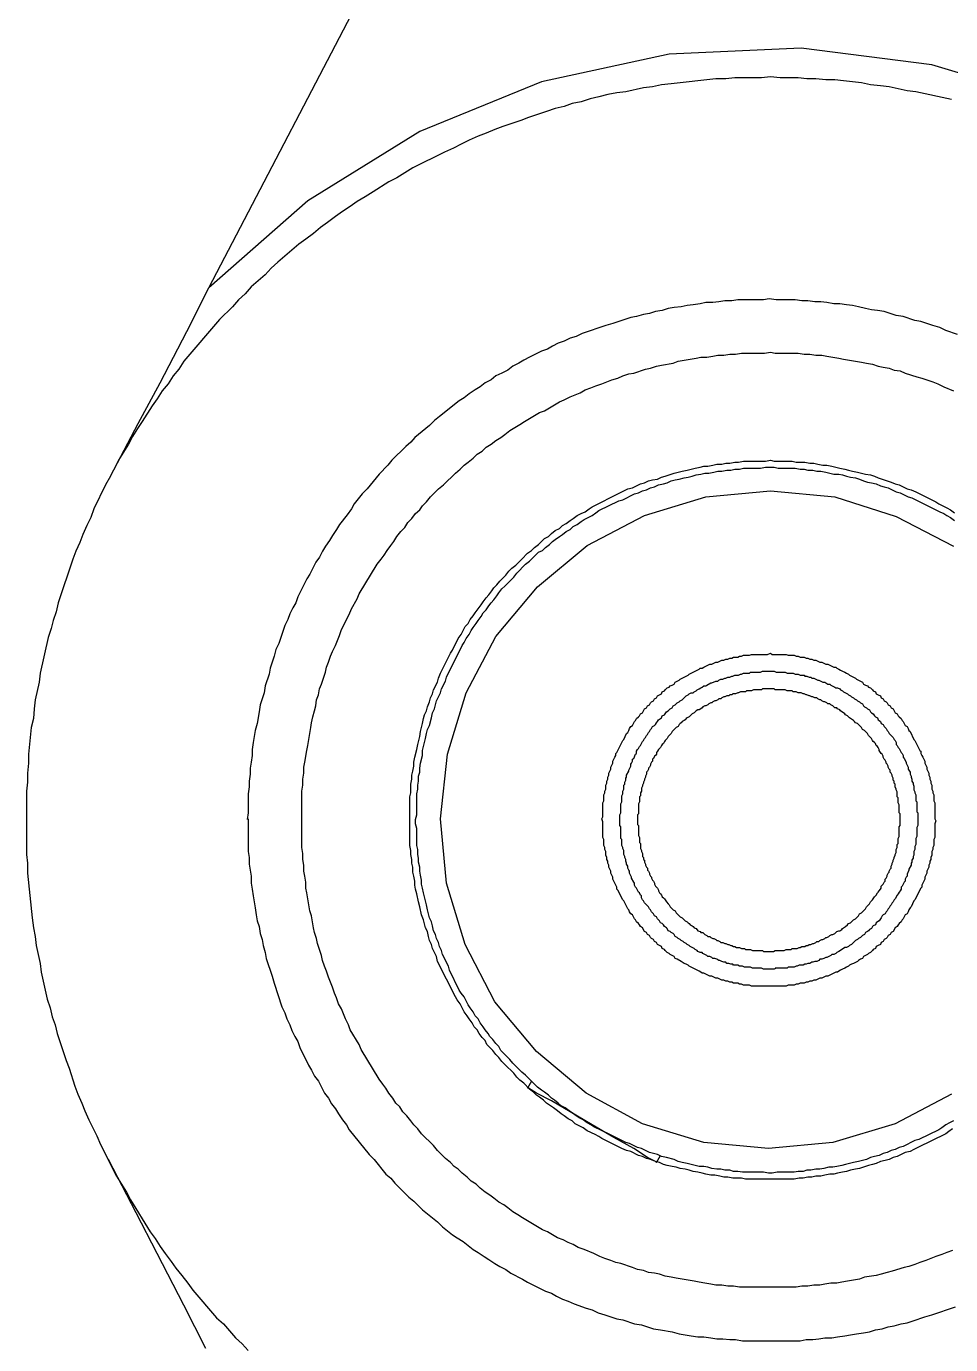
# Model space of a CAD drawing. Header units: inches. Extents: x 0 to 11, y 0.3 to 17.
# Drawn here: x 3.011 to 3.788, y 13.99 to 15.099 of the extents above; entities that cross this region are included whole.
import ezdxf

# ---------------------------------------------------------------- set-up
doc = ezdxf.new("R2010")
doc.units = ezdxf.units.IN
doc.header["$MEASUREMENT"] = 0
doc.layers.add('Layer 1', color=7, linetype='Continuous')

msp = doc.modelspace()

# ---------------------------------------------------------------- linework, layer by layer
at = {"layer": 'Layer 1', "color": 7, "lineweight": 25, "true_color": 0xffffff}
for points in [[(3.1642, 14.8792), (3.4442, 15.4158)], [(3.9775, 14.985), (3.8783, 15.035), (3.7725, 15.0667), (3.6625, 15.0808), (3.5517, 15.0758), (3.4442, 15.0525), (3.3417, 15.0108), (3.2475, 14.9525), (3.1642, 14.8792)], [(3.7892, 15.0375), (3.7592, 15.0442), (3.7517, 15.045), (3.7442, 15.0467), (3.7367, 15.0483), (3.7292, 15.0492), (3.7208, 15.05), (3.7133, 15.0517), (3.7058, 15.0525), (3.6983, 15.0533), (3.6908, 15.0542), (3.6833, 15.0542), (3.675, 15.055), (3.6675, 15.055), (3.66, 15.0558), (3.645, 15.0558), (3.6367, 15.0567), (3.6292, 15.0558), (3.6067, 15.0558), (3.5992, 15.055), (3.5908, 15.055), (3.5833, 15.0542), (3.5758, 15.0533), (3.5683, 15.0525), (3.5608, 15.0517), (3.5533, 15.0508), (3.545, 15.05), (3.5375, 15.0483), (3.53, 15.0475), (3.515, 15.0442), (3.5075, 15.0433), (3.5, 15.0417), (3.4925, 15.04), (3.485, 15.0383), (3.4775, 15.0358), (3.47, 15.0342), (3.4633, 15.0317), (3.4558, 15.03), (3.4483, 15.0275), (3.4333, 15.0225), (3.4267, 15.02), (3.4192, 15.0175), (3.4117, 15.015), (3.405, 15.0125), (3.3975, 15.0092), (3.3908, 15.0067), (3.3833, 15.0033), (3.3767, 15), (3.37, 14.9967), (3.3625, 14.9933), (3.3358, 14.98), (3.3292, 14.9758), (3.3225, 14.9717), (3.3158, 14.9683), (3.3025, 14.96), (3.2958, 14.9558), (3.2892, 14.9517), (3.2833, 14.9475), (3.2767, 14.9433), (3.2708, 14.9392), (3.2642, 14.9342), (3.2583, 14.93), (3.2525, 14.925), (3.2458, 14.92), (3.24, 14.9158), (3.2225, 14.9008), (3.2167, 14.8958), (3.2117, 14.89), (3.2, 14.88), (3.195, 14.8742), (3.1892, 14.8692), (3.1842, 14.8633), (3.1733, 14.8525), (3.1433, 14.8175), (3.1392, 14.8108), (3.1342, 14.805), (3.13, 14.7983), (3.125, 14.7925), (3.1208, 14.7858), (3.1167, 14.78), (3.1083, 14.7667), (3.1042, 14.7608), (3.1, 14.7542), (3.0967, 14.7475), (3.0883, 14.7342), (3.0817, 14.7208), (3.0775, 14.7133), (3.0675, 14.6933), (3.065, 14.6858), (3.0617, 14.6792), (3.0583, 14.6717), (3.0558, 14.665), (3.0525, 14.6575), (3.05, 14.6508), (3.045, 14.6358), (3.0425, 14.6292), (3.0375, 14.6142), (3.0358, 14.6067), (3.0333, 14.5992), (3.0317, 14.5925), (3.0292, 14.585), (3.0225, 14.555), (3.0217, 14.5475), (3.0183, 14.5325), (3.0175, 14.525), (3.0167, 14.5167), (3.015, 14.5092), (3.0125, 14.4867), (3.0125, 14.4792), (3.0117, 14.4708), (3.0117, 14.4633), (3.0108, 14.4558), (3.0108, 14.4325)], [(3.0817, 14.7208), (3.105, 14.765), (3.1233, 14.7992), (3.1458, 14.8425), (3.1642, 14.8792)], [(3.7942, 14.84), (3.7842, 14.8433), (3.7792, 14.8458), (3.7733, 14.8475), (3.7633, 14.8508), (3.7583, 14.8517), (3.7483, 14.855), (3.7425, 14.8558), (3.7375, 14.8575), (3.7325, 14.8592), (3.7267, 14.86), (3.7217, 14.8608), (3.7167, 14.8617), (3.7108, 14.8633), (3.7058, 14.8642), (3.7008, 14.865), (3.695, 14.8658), (3.69, 14.8658), (3.6842, 14.8667), (3.6792, 14.8675), (3.6742, 14.8675), (3.6683, 14.8683), (3.6633, 14.8683), (3.6575, 14.8692), (3.6417, 14.8692), (3.6358, 14.87), (3.6308, 14.8692), (3.6092, 14.8692), (3.6042, 14.8683), (3.5983, 14.8683), (3.5933, 14.8675), (3.5883, 14.8667), (3.5825, 14.8667), (3.5775, 14.8658), (3.5717, 14.865), (3.5667, 14.8642), (3.5617, 14.8633), (3.5558, 14.8625), (3.5508, 14.8617), (3.5458, 14.86), (3.54, 14.8592), (3.535, 14.8575), (3.53, 14.8567), (3.5242, 14.855), (3.5192, 14.8542), (3.5142, 14.8525), (3.5042, 14.8492), (3.4983, 14.8475), (3.4783, 14.8408), (3.4733, 14.8383), (3.4683, 14.8367), (3.4633, 14.8342), (3.4583, 14.8325), (3.4533, 14.83), (3.4492, 14.8275), (3.4442, 14.8258), (3.4392, 14.8233), (3.4342, 14.8208), (3.4292, 14.8183), (3.425, 14.8158), (3.42, 14.8133), (3.4158, 14.81), (3.4108, 14.8075), (3.4058, 14.805), (3.4017, 14.8017), (3.3967, 14.7992), (3.3925, 14.7958), (3.3883, 14.7933), (3.3833, 14.79), (3.3792, 14.7867), (3.375, 14.7842), (3.3583, 14.7708), (3.3542, 14.7675), (3.35, 14.7633), (3.3375, 14.7533), (3.3342, 14.7492), (3.33, 14.7458), (3.3183, 14.7342), (3.315, 14.73), (3.3075, 14.7225), (3.2975, 14.71), (3.2933, 14.7058), (3.2867, 14.6975), (3.2842, 14.6933), (3.2808, 14.6883), (3.2742, 14.68), (3.2717, 14.6758), (3.2683, 14.6708), (3.2658, 14.6667), (3.2625, 14.6617), (3.26, 14.6575), (3.2575, 14.6525), (3.2542, 14.6483), (3.2492, 14.6383), (3.2467, 14.6342), (3.2392, 14.6192), (3.2375, 14.6142), (3.235, 14.61), (3.2325, 14.605), (3.2308, 14.6), (3.2283, 14.595), (3.2233, 14.58), (3.2208, 14.575), (3.2192, 14.5692), (3.2158, 14.5592), (3.215, 14.5542), (3.2117, 14.5442), (3.2108, 14.5383), (3.2075, 14.5283), (3.2067, 14.5225), (3.205, 14.5125), (3.2033, 14.5067), (3.2017, 14.4967), (3.2008, 14.4908), (3.2008, 14.4858), (3.2, 14.48), (3.1992, 14.475), (3.1992, 14.47), (3.1983, 14.4642), (3.1983, 14.4592), (3.1975, 14.4533), (3.1975, 14.4375), (3.1967, 14.4317)], [(3.79, 14.0692), (3.785, 14.0675), (3.7808, 14.0658), (3.7758, 14.0642), (3.7717, 14.0625), (3.7675, 14.0608), (3.7625, 14.0592), (3.7583, 14.0575), (3.7533, 14.0558), (3.7492, 14.055), (3.7392, 14.0517), (3.735, 14.0508), (3.73, 14.0492), (3.7258, 14.0483), (3.7158, 14.0467), (3.7117, 14.045), (3.7067, 14.0442), (3.7017, 14.0433), (3.6967, 14.0425), (3.6925, 14.0417), (3.6875, 14.0417), (3.6825, 14.0408), (3.6783, 14.04), (3.6733, 14.04), (3.6683, 14.0392), (3.6633, 14.0392), (3.6583, 14.0383), (3.6108, 14.0383), (3.6058, 14.0392), (3.6008, 14.0392), (3.5958, 14.04), (3.5908, 14.04), (3.5867, 14.0408), (3.5817, 14.0417), (3.5767, 14.0425), (3.5725, 14.0433), (3.5675, 14.0442), (3.5575, 14.0458), (3.5533, 14.0467), (3.5483, 14.0475), (3.5433, 14.0492), (3.5392, 14.05), (3.5342, 14.0508), (3.53, 14.0525), (3.525, 14.0533), (3.5208, 14.055), (3.5108, 14.0583), (3.5067, 14.0592), (3.5025, 14.0608), (3.4975, 14.0625), (3.4933, 14.0642), (3.4883, 14.0667), (3.48, 14.07), (3.475, 14.0717), (3.4708, 14.0742), (3.4667, 14.0758), (3.4625, 14.0783), (3.4575, 14.08), (3.4533, 14.0825), (3.4492, 14.085), (3.445, 14.0867), (3.4325, 14.0942), (3.4283, 14.0967), (3.4242, 14.0992), (3.42, 14.1017), (3.4158, 14.105), (3.4125, 14.1075), (3.4083, 14.11), (3.4042, 14.1133), (3.4008, 14.1158), (3.3967, 14.1183), (3.3925, 14.1217), (3.3892, 14.125), (3.385, 14.1275), (3.3817, 14.1308), (3.3775, 14.1342), (3.3742, 14.1375), (3.3708, 14.14), (3.3675, 14.1433), (3.3633, 14.1467), (3.3567, 14.1533), (3.3533, 14.1575), (3.3433, 14.1675), (3.34, 14.1717), (3.3367, 14.175), (3.3342, 14.1783), (3.3308, 14.1825), (3.3275, 14.1858), (3.325, 14.19), (3.3217, 14.1933), (3.3192, 14.1975), (3.3158, 14.2017), (3.3133, 14.2058), (3.3108, 14.2092), (3.3075, 14.2133), (3.2925, 14.2383), (3.2908, 14.2425), (3.2833, 14.255), (3.2817, 14.2592), (3.2792, 14.2642), (3.2758, 14.2725), (3.2733, 14.2767), (3.2717, 14.2817), (3.27, 14.2858), (3.2683, 14.2908), (3.265, 14.2992), (3.2633, 14.3042), (3.2617, 14.3083), (3.26, 14.3133), (3.2592, 14.3175), (3.2558, 14.3275), (3.255, 14.3317), (3.2533, 14.3367), (3.2525, 14.3408), (3.2508, 14.3508), (3.2492, 14.355), (3.2467, 14.37), (3.2458, 14.3742), (3.2458, 14.3792), (3.245, 14.3842), (3.2442, 14.3883), (3.2442, 14.3933), (3.2433, 14.3983), (3.2433, 14.4033), (3.2425, 14.4083), (3.2425, 14.4558), (3.2433, 14.4608), (3.2433, 14.4658), (3.2442, 14.4708), (3.2442, 14.4758), (3.245, 14.48), (3.2467, 14.49), (3.2475, 14.4942), (3.25, 14.5092), (3.2508, 14.5133), (3.2517, 14.5183), (3.2533, 14.5233), (3.2542, 14.5275), (3.255, 14.5325), (3.2567, 14.5367), (3.2575, 14.5417), (3.2592, 14.5458), (3.2625, 14.5558), (3.2633, 14.56), (3.265, 14.5642), (3.2667, 14.5692), (3.2683, 14.5733), (3.2708, 14.5783), (3.2742, 14.5867), (3.2758, 14.5917), (3.2783, 14.5958), (3.28, 14.6), (3.2825, 14.6042), (3.2842, 14.6092), (3.2892, 14.6175), (3.2908, 14.6217), (3.3058, 14.6467), (3.3092, 14.6508), (3.3117, 14.6542), (3.3142, 14.6583), (3.3175, 14.6625), (3.32, 14.6658), (3.3225, 14.67), (3.3258, 14.6742), (3.3292, 14.6775), (3.3317, 14.6817), (3.335, 14.685), (3.3383, 14.6892), (3.3417, 14.6925), (3.3442, 14.6958), (3.3475, 14.6992), (3.3508, 14.7033), (3.3575, 14.71), (3.3617, 14.7133), (3.3717, 14.7233), (3.3758, 14.7267), (3.3792, 14.73), (3.3825, 14.7325), (3.3867, 14.7358), (3.39, 14.7392), (3.3942, 14.7417), (3.3975, 14.745), (3.4017, 14.7475), (3.4058, 14.7508), (3.41, 14.7533), (3.4133, 14.7558), (3.4175, 14.7592), (3.4217, 14.7617), (3.4258, 14.7642), (3.43, 14.7667), (3.4342, 14.7692), (3.4425, 14.7742), (3.4467, 14.7758), (3.455, 14.7808), (3.4592, 14.7833), (3.4633, 14.785), (3.4683, 14.7875), (3.4767, 14.7908), (3.4808, 14.7933), (3.4858, 14.795), (3.49, 14.7967), (3.495, 14.7983), (3.5033, 14.8017), (3.5083, 14.8033), (3.5125, 14.805), (3.5175, 14.8067), (3.5217, 14.8075), (3.5317, 14.8108), (3.5358, 14.8117), (3.5408, 14.8133), (3.545, 14.8142), (3.555, 14.8158), (3.5592, 14.8175), (3.5692, 14.8192), (3.5742, 14.82), (3.5783, 14.8208), (3.5833, 14.8208), (3.5883, 14.8217), (3.5925, 14.8225), (3.5975, 14.8225), (3.6025, 14.8233), (3.6075, 14.8233), (3.6125, 14.8242), (3.6317, 14.8242), (3.6367, 14.825)], [(3.6367, 14.825), (3.6408, 14.8242), (3.66, 14.8242), (3.665, 14.8233), (3.67, 14.8233), (3.675, 14.8225), (3.68, 14.8225), (3.6842, 14.8217), (3.6892, 14.8208), (3.6942, 14.82), (3.6983, 14.8192), (3.7033, 14.8183), (3.7083, 14.8175), (3.7133, 14.8167), (3.7175, 14.8158), (3.7225, 14.815), (3.7275, 14.8133), (3.7317, 14.8125), (3.7367, 14.8117), (3.7408, 14.81), (3.7458, 14.8092), (3.75, 14.8075), (3.76, 14.8042), (3.7642, 14.8033), (3.7683, 14.8017), (3.7733, 14.8), (3.7775, 14.7983), (3.7825, 14.7958), (3.7908, 14.7925)], [(3.79, 14.1717), (3.7867, 14.1692), (3.7842, 14.1675), (3.7608, 14.1558), (3.7575, 14.1542), (3.7542, 14.1525), (3.75, 14.1517), (3.7433, 14.1483), (3.74, 14.1475), (3.7367, 14.1458), (3.7333, 14.145), (3.7292, 14.1442), (3.7258, 14.1425), (3.7225, 14.1417), (3.7192, 14.1408), (3.715, 14.1392), (3.7117, 14.1383), (3.7083, 14.1375), (3.7042, 14.1367), (3.7008, 14.1358), (3.6975, 14.135), (3.6933, 14.1342), (3.69, 14.1333), (3.6867, 14.1333), (3.6825, 14.1325), (3.6792, 14.1317), (3.675, 14.1317), (3.6717, 14.1308), (3.6683, 14.1308), (3.6642, 14.13), (3.6608, 14.13), (3.6567, 14.1292), (3.6158, 14.1292), (3.6125, 14.13), (3.605, 14.13), (3.6008, 14.1308), (3.5975, 14.1308), (3.5942, 14.1317), (3.59, 14.1325), (3.5867, 14.1325), (3.5825, 14.1333), (3.5792, 14.1342), (3.5758, 14.135), (3.5717, 14.1358), (3.5683, 14.1367), (3.565, 14.1375), (3.5608, 14.1383), (3.5575, 14.1392), (3.5542, 14.14), (3.55, 14.1408), (3.5467, 14.1417), (3.5433, 14.1433), (3.54, 14.1442), (3.5358, 14.1458), (3.5325, 14.1467), (3.5292, 14.1483), (3.5258, 14.1492), (3.5192, 14.1525), (3.5158, 14.1533), (3.5117, 14.155), (3.495, 14.1633), (3.4925, 14.165), (3.4892, 14.1667), (3.4825, 14.17), (3.4792, 14.1725), (3.4725, 14.1758), (3.47, 14.1783), (3.4667, 14.18), (3.4633, 14.1825), (3.4608, 14.1842), (3.4575, 14.1867), (3.4542, 14.1892), (3.4517, 14.1908), (3.4483, 14.1933), (3.4458, 14.1958), (3.4425, 14.1983), (3.44, 14.2), (3.4375, 14.2025), (3.4342, 14.205), (3.4292, 14.21), (3.4258, 14.2125), (3.4233, 14.215), (3.4208, 14.2183), (3.4183, 14.2208), (3.4158, 14.2233), (3.4133, 14.2258), (3.4108, 14.2283), (3.4083, 14.2317), (3.4058, 14.2342), (3.4033, 14.2375), (3.3983, 14.2425), (3.3967, 14.2458), (3.3942, 14.2483), (3.3917, 14.2517), (3.39, 14.255), (3.3875, 14.2575), (3.3858, 14.2608), (3.3833, 14.2642), (3.3817, 14.2667), (3.3792, 14.27), (3.3758, 14.2767), (3.3733, 14.28), (3.3717, 14.2825), (3.3567, 14.3125), (3.3558, 14.3167), (3.3525, 14.3233), (3.3517, 14.3267), (3.35, 14.33), (3.3492, 14.3333), (3.3483, 14.3375), (3.3467, 14.3408), (3.345, 14.3475), (3.3433, 14.3517), (3.3417, 14.3583), (3.3408, 14.3625), (3.3392, 14.3692), (3.3383, 14.3733), (3.3375, 14.3767), (3.3375, 14.38), (3.3367, 14.3842), (3.3358, 14.3875), (3.3358, 14.3917), (3.335, 14.395), (3.335, 14.3983), (3.3342, 14.4025), (3.3342, 14.4058), (3.3333, 14.41), (3.3333, 14.4508), (3.3342, 14.4542), (3.3342, 14.4617), (3.335, 14.4658), (3.335, 14.4692), (3.3358, 14.4725), (3.3367, 14.4767), (3.3367, 14.48), (3.3375, 14.4842), (3.3392, 14.4908), (3.34, 14.495), (3.3417, 14.5017), (3.3425, 14.5058), (3.3442, 14.5125), (3.345, 14.5167), (3.3458, 14.52), (3.3475, 14.5233), (3.3483, 14.5267), (3.35, 14.5308), (3.3508, 14.5342), (3.3525, 14.5375), (3.3533, 14.5408), (3.3567, 14.5475), (3.3575, 14.5508), (3.3592, 14.555), (3.3675, 14.5717), (3.3692, 14.5742), (3.3742, 14.5842), (3.3767, 14.5875), (3.38, 14.5942), (3.3825, 14.5967), (3.3842, 14.6), (3.3867, 14.6033), (3.3883, 14.6058), (3.3933, 14.6125), (3.395, 14.615), (3.3975, 14.6183), (3.4, 14.6208), (3.4025, 14.6242), (3.4042, 14.6267), (3.4067, 14.6292), (3.4092, 14.6325), (3.4117, 14.635), (3.4142, 14.6375), (3.4167, 14.6408), (3.4192, 14.6433), (3.4225, 14.6458), (3.4275, 14.6508), (3.4325, 14.6558), (3.4358, 14.6583), (3.4383, 14.6608), (3.4417, 14.6633), (3.4442, 14.6658), (3.4467, 14.6683), (3.45, 14.67), (3.4525, 14.6725), (3.4558, 14.675), (3.4592, 14.6767), (3.4617, 14.6792), (3.465, 14.6808), (3.4683, 14.6833), (3.4708, 14.685), (3.4742, 14.6875), (3.4775, 14.6892), (3.4808, 14.6908), (3.4842, 14.6933), (3.4867, 14.695), (3.51, 14.7067), (3.5133, 14.7083), (3.5167, 14.71), (3.5208, 14.7108), (3.5275, 14.7142), (3.5308, 14.715), (3.5342, 14.7167), (3.5375, 14.7175), (3.5417, 14.7183), (3.545, 14.72), (3.5483, 14.7208), (3.5517, 14.7217), (3.5558, 14.7233), (3.5592, 14.7242), (3.5625, 14.725), (3.5667, 14.7258), (3.57, 14.7267), (3.5733, 14.7275), (3.5775, 14.7283), (3.5808, 14.7292), (3.5842, 14.7292), (3.5883, 14.73), (3.5917, 14.7308), (3.5958, 14.7308), (3.5992, 14.7317), (3.6025, 14.7317), (3.6067, 14.7325), (3.61, 14.7325), (3.6142, 14.7333), (3.6325, 14.7333), (3.6367, 14.7342)], [(3.6367, 14.7342), (3.64, 14.7333), (3.655, 14.7333), (3.6583, 14.7325), (3.6658, 14.7325), (3.67, 14.7317), (3.6733, 14.7317), (3.6767, 14.7308), (3.6808, 14.73), (3.6842, 14.73), (3.6883, 14.7292), (3.695, 14.7275), (3.6992, 14.7267), (3.7025, 14.7258), (3.7058, 14.725), (3.71, 14.7242), (3.7133, 14.7233), (3.7167, 14.7225), (3.7208, 14.7217), (3.7242, 14.7208), (3.7275, 14.7192), (3.7308, 14.7183), (3.735, 14.7167), (3.7383, 14.7158), (3.7417, 14.7142), (3.745, 14.7133), (3.7483, 14.7117), (3.7517, 14.71), (3.755, 14.7092), (3.7592, 14.7075), (3.7758, 14.6992), (3.7783, 14.6975), (3.785, 14.6942), (3.7883, 14.6925), (3.7917, 14.69)], [(3.7908, 14.1783), (3.7875, 14.1767), (3.7842, 14.175), (3.7808, 14.1725), (3.7783, 14.1708), (3.7617, 14.1625), (3.7583, 14.1617), (3.7483, 14.1567), (3.745, 14.1558), (3.7417, 14.1542), (3.7383, 14.1533), (3.735, 14.1517), (3.7317, 14.1508), (3.7283, 14.1492), (3.7242, 14.1483), (3.7208, 14.1475), (3.7175, 14.1458), (3.7142, 14.145), (3.7108, 14.1442), (3.7067, 14.1433), (3.7033, 14.1425), (3.7, 14.1417), (3.6967, 14.1408), (3.6925, 14.14), (3.6892, 14.1392), (3.6858, 14.1392), (3.6817, 14.1383), (3.6783, 14.1375), (3.675, 14.1375), (3.6708, 14.1367), (3.6675, 14.1367), (3.6642, 14.1358), (3.66, 14.1358), (3.6567, 14.135), (3.6425, 14.135), (3.6383, 14.1342), (3.635, 14.1342), (3.6308, 14.135), (3.6133, 14.135), (3.6092, 14.1358), (3.6058, 14.1358), (3.6025, 14.1367), (3.5983, 14.1367), (3.595, 14.1375), (3.5917, 14.1375), (3.5875, 14.1383), (3.5842, 14.1392), (3.5808, 14.14), (3.5767, 14.14), (3.5733, 14.1408), (3.57, 14.1417), (3.5667, 14.1425), (3.5625, 14.1433), (3.5592, 14.1442), (3.5558, 14.1458), (3.5492, 14.1475), (3.545, 14.1483), (3.5417, 14.15), (3.535, 14.1517), (3.5283, 14.155), (3.525, 14.1558), (3.5183, 14.1592), (3.515, 14.16), (3.505, 14.165), (3.5017, 14.1667), (3.4883, 14.1733), (3.4858, 14.175), (3.4825, 14.1767), (3.4792, 14.1792), (3.4758, 14.1808), (3.4733, 14.1825), (3.47, 14.185), (3.4675, 14.1867), (3.4642, 14.1892), (3.4608, 14.1908), (3.4583, 14.1933), (3.455, 14.1958), (3.4525, 14.1975), (3.45, 14.2), (3.4467, 14.2025), (3.4442, 14.2042), (3.4408, 14.2067), (3.4308, 14.2167), (3.4275, 14.2192), (3.425, 14.2217), (3.4225, 14.2242), (3.42, 14.2267), (3.4175, 14.23), (3.415, 14.2325), (3.41, 14.2375), (3.4083, 14.2408), (3.4058, 14.2433), (3.4033, 14.2467), (3.4008, 14.2492), (3.3992, 14.2517), (3.3967, 14.255), (3.395, 14.2575), (3.3925, 14.2608), (3.3908, 14.2642), (3.3883, 14.2667), (3.3867, 14.27), (3.3842, 14.2733), (3.3825, 14.2758), (3.3792, 14.2825), (3.3767, 14.2858), (3.375, 14.2883), (3.3667, 14.305), (3.3658, 14.3083), (3.3608, 14.3183), (3.36, 14.3217), (3.3583, 14.325), (3.3575, 14.3283), (3.3558, 14.3317), (3.355, 14.335), (3.3533, 14.3383), (3.3525, 14.3425), (3.3517, 14.3458), (3.35, 14.3492), (3.3483, 14.3558), (3.3475, 14.36), (3.345, 14.37), (3.3442, 14.3742), (3.3433, 14.3775), (3.3433, 14.3808), (3.3425, 14.385), (3.3417, 14.3883), (3.3417, 14.3917), (3.3408, 14.3958), (3.3408, 14.3992), (3.34, 14.4025), (3.34, 14.4067), (3.3392, 14.41), (3.3392, 14.4242), (3.3383, 14.4283), (3.3383, 14.4317), (3.3392, 14.4358), (3.3392, 14.4533), (3.34, 14.4575), (3.34, 14.4608), (3.3408, 14.4642), (3.3408, 14.4683), (3.3417, 14.4717), (3.3417, 14.475), (3.3425, 14.4792), (3.3442, 14.4858), (3.3442, 14.49), (3.3467, 14.5), (3.3475, 14.5042), (3.3483, 14.5075), (3.35, 14.5108), (3.3517, 14.5175), (3.3525, 14.5217), (3.3542, 14.525), (3.3558, 14.5317), (3.3592, 14.5383), (3.36, 14.5417), (3.3633, 14.5483), (3.3642, 14.5517), (3.3775, 14.5783), (3.3792, 14.5808), (3.3808, 14.5842), (3.3833, 14.5875), (3.385, 14.5908), (3.3867, 14.5933), (3.3892, 14.5967), (3.3908, 14.5992), (3.3933, 14.6025), (3.395, 14.6058), (3.3975, 14.6083), (3.4, 14.6117), (3.4017, 14.6142), (3.4042, 14.6167), (3.4067, 14.62), (3.4083, 14.6225), (3.4108, 14.6258), (3.4133, 14.6283), (3.4183, 14.6333), (3.4208, 14.6358), (3.4233, 14.6392), (3.4258, 14.6417), (3.4283, 14.6442), (3.4308, 14.6467), (3.4342, 14.6492), (3.4392, 14.6542), (3.4417, 14.6567), (3.445, 14.6583), (3.4475, 14.6608), (3.4508, 14.6633), (3.4533, 14.6658), (3.4558, 14.6675), (3.4592, 14.67), (3.4617, 14.6717), (3.465, 14.6742), (3.4683, 14.6758), (3.4708, 14.6783), (3.4742, 14.68), (3.4775, 14.6825), (3.48, 14.6842), (3.4833, 14.6858), (3.4867, 14.6875), (3.49, 14.69), (3.4925, 14.6917), (3.5092, 14.7), (3.5125, 14.7008), (3.5225, 14.7058), (3.5258, 14.7067), (3.5292, 14.7083), (3.5325, 14.7092), (3.5358, 14.7108), (3.5392, 14.7117), (3.5425, 14.7133), (3.5467, 14.7142), (3.55, 14.715), (3.5533, 14.7167), (3.5567, 14.7175), (3.56, 14.7183), (3.5642, 14.7192), (3.5675, 14.72), (3.5708, 14.7208), (3.5742, 14.7217), (3.5783, 14.7225), (3.5817, 14.7233), (3.585, 14.7233), (3.5892, 14.7242), (3.5925, 14.725), (3.5958, 14.725), (3.6, 14.7258), (3.6033, 14.7258), (3.6067, 14.7267), (3.6108, 14.7267), (3.6142, 14.7275), (3.6283, 14.7275), (3.6325, 14.7283), (3.64, 14.7283), (3.6433, 14.7275), (3.6575, 14.7275), (3.6617, 14.7267), (3.665, 14.7267), (3.6683, 14.7258), (3.6725, 14.7258), (3.6758, 14.725), (3.6792, 14.725), (3.6833, 14.7242), (3.6867, 14.7233), (3.69, 14.7225), (3.6942, 14.7225), (3.6975, 14.7217), (3.7008, 14.7208), (3.7042, 14.72), (3.7083, 14.7192), (3.7117, 14.7183), (3.715, 14.7167), (3.7183, 14.7158), (3.7217, 14.715), (3.7258, 14.7142), (3.7292, 14.7125), (3.7325, 14.7117), (3.7358, 14.7108), (3.7425, 14.7075), (3.7458, 14.7067), (3.7525, 14.7033), (3.7558, 14.7025), (3.7725, 14.6942), (3.7758, 14.6925), (3.7792, 14.6908), (3.7825, 14.6892), (3.785, 14.6875), (3.7883, 14.6858), (3.7917, 14.6833)], [(3.3592, 14.4325), (3.365, 14.4867), (3.3808, 14.5383), (3.4058, 14.5858), (3.4408, 14.6275), (3.4825, 14.6625), (3.5308, 14.6875), (3.5825, 14.7033), (3.6367, 14.7083), (3.6908, 14.7033), (3.7425, 14.6867), (3.7908, 14.6617)], [(3.6367, 14.5717), (3.6383, 14.5708), (3.65, 14.5708), (3.6517, 14.57), (3.6567, 14.57), (3.6583, 14.5692), (3.66, 14.5692), (3.6617, 14.5683), (3.665, 14.5683), (3.6667, 14.5675), (3.6683, 14.5675), (3.67, 14.5667), (3.6717, 14.5667), (3.6733, 14.5658), (3.675, 14.5658), (3.6767, 14.565), (3.6783, 14.5642), (3.68, 14.5642), (3.6817, 14.5633), (3.6833, 14.5625), (3.685, 14.5625), (3.6883, 14.5608), (3.69, 14.56), (3.6917, 14.56), (3.6925, 14.5592), (3.6942, 14.5583), (3.6958, 14.5575), (3.6975, 14.5567), (3.6992, 14.5558), (3.7008, 14.555), (3.7025, 14.5542), (3.7033, 14.5533), (3.705, 14.5525), (3.7067, 14.5517), (3.7083, 14.5508), (3.7092, 14.55), (3.7125, 14.5483), (3.7142, 14.5475), (3.715, 14.5458), (3.7167, 14.545), (3.7183, 14.5442), (3.7192, 14.5433), (3.7208, 14.5425), (3.7225, 14.5408), (3.7233, 14.54), (3.725, 14.5392), (3.7258, 14.5375), (3.7275, 14.5367), (3.7292, 14.5358), (3.73, 14.5342), (3.7317, 14.5333), (3.7325, 14.5317), (3.7342, 14.5308), (3.735, 14.53), (3.7358, 14.5283), (3.7375, 14.5275), (3.7383, 14.5258), (3.74, 14.525), (3.7417, 14.5217), (3.7433, 14.5208), (3.7442, 14.5192), (3.745, 14.5183), (3.7467, 14.5167), (3.7475, 14.515), (3.7483, 14.5142), (3.75, 14.5108), (3.7517, 14.51), (3.7525, 14.5083), (3.7533, 14.5067), (3.7542, 14.5058), (3.7575, 14.4992), (3.7583, 14.4983), (3.7625, 14.49), (3.7633, 14.4892), (3.7633, 14.4875), (3.7642, 14.4858), (3.765, 14.4842), (3.7658, 14.4825), (3.7667, 14.4808), (3.7667, 14.4792), (3.7675, 14.4775), (3.7683, 14.4758), (3.7683, 14.4742), (3.77, 14.4708), (3.77, 14.4692), (3.7708, 14.4675), (3.7708, 14.4658), (3.7717, 14.4642), (3.7717, 14.4625), (3.7725, 14.4608), (3.7725, 14.4575), (3.7733, 14.4558), (3.7733, 14.4542), (3.7742, 14.4525), (3.7742, 14.4475), (3.775, 14.4458), (3.775, 14.4325), (3.7758, 14.4308), (3.775, 14.4283), (3.775, 14.4167), (3.7742, 14.415), (3.7742, 14.41), (3.7733, 14.4083), (3.7733, 14.4067), (3.7725, 14.405), (3.7725, 14.4017), (3.7717, 14.4), (3.7717, 14.3983), (3.7708, 14.3967), (3.7708, 14.395), (3.77, 14.3933), (3.77, 14.3917), (3.7683, 14.3883), (3.7683, 14.3867), (3.7675, 14.385), (3.7667, 14.3833), (3.7667, 14.3817), (3.7658, 14.38), (3.765, 14.3783), (3.7642, 14.3767), (3.7642, 14.375), (3.7633, 14.3742), (3.7583, 14.3642), (3.7575, 14.3633), (3.755, 14.3583), (3.7542, 14.3575), (3.7533, 14.3558), (3.7525, 14.3542), (3.7517, 14.3525), (3.75, 14.3517), (3.7483, 14.3483), (3.7475, 14.3475), (3.7467, 14.3458), (3.745, 14.3442), (3.7442, 14.3433), (3.7433, 14.3417), (3.7417, 14.3408), (3.74, 14.3375), (3.7383, 14.3367), (3.7375, 14.335), (3.7358, 14.3342), (3.735, 14.3325), (3.7342, 14.3317), (3.7325, 14.3308), (3.7317, 14.3292), (3.73, 14.3283), (3.7292, 14.3267), (3.7275, 14.3258), (3.7258, 14.325), (3.725, 14.3233), (3.7233, 14.3225), (3.7225, 14.3217), (3.7208, 14.32), (3.7192, 14.3192), (3.7183, 14.3183), (3.7167, 14.3175), (3.715, 14.3167), (3.7142, 14.315), (3.7125, 14.3142), (3.7108, 14.3133), (3.71, 14.3125), (3.7067, 14.3108), (3.705, 14.31), (3.7033, 14.3092), (3.7025, 14.3083), (3.7008, 14.3075), (3.6992, 14.3067), (3.6975, 14.3058), (3.6958, 14.305), (3.6942, 14.3042), (3.6933, 14.3033), (3.6917, 14.3033), (3.69, 14.3025), (3.6883, 14.3017), (3.685, 14.3), (3.6833, 14.3), (3.6817, 14.2992), (3.68, 14.2983), (3.6783, 14.2983), (3.6767, 14.2975), (3.675, 14.2967), (3.6733, 14.2967), (3.6717, 14.2958), (3.67, 14.2958), (3.6683, 14.295), (3.6667, 14.295), (3.665, 14.2942), (3.6617, 14.2942), (3.66, 14.2933), (3.6583, 14.2933), (3.6567, 14.2925), (3.6517, 14.2925), (3.65, 14.2917), (3.6208, 14.2917), (3.6192, 14.2925), (3.6142, 14.2925), (3.6125, 14.2933), (3.6108, 14.2933), (3.6092, 14.2942), (3.6058, 14.2942), (3.6042, 14.295), (3.6025, 14.295), (3.6008, 14.2958), (3.5992, 14.2958), (3.5975, 14.2967), (3.5958, 14.2967), (3.5942, 14.2975), (3.5925, 14.2983), (3.5908, 14.2983), (3.5875, 14.3), (3.5858, 14.3), (3.5825, 14.3017), (3.5808, 14.3025), (3.5792, 14.3025), (3.5783, 14.3033), (3.5767, 14.3042), (3.575, 14.305), (3.5733, 14.3058), (3.5717, 14.3067), (3.57, 14.3075), (3.5683, 14.3083), (3.5675, 14.3092), (3.5658, 14.31), (3.5642, 14.3108), (3.5625, 14.3117), (3.5617, 14.3125), (3.5583, 14.3142), (3.5567, 14.315), (3.5558, 14.3167), (3.5542, 14.3175), (3.5525, 14.3183), (3.5517, 14.3192), (3.55, 14.32), (3.5483, 14.3217), (3.5475, 14.3225), (3.5458, 14.3233), (3.545, 14.325), (3.5433, 14.3258), (3.5417, 14.3267), (3.5408, 14.3283), (3.5392, 14.3292), (3.5383, 14.3308), (3.5367, 14.3317), (3.5358, 14.3325), (3.535, 14.3342), (3.5333, 14.335), (3.5325, 14.3367), (3.5308, 14.3375), (3.5292, 14.3408), (3.5275, 14.3417), (3.5267, 14.3433), (3.5258, 14.3442), (3.5242, 14.3458), (3.5233, 14.3475), (3.5225, 14.3483), (3.5208, 14.3517), (3.5192, 14.3525), (3.5183, 14.3542), (3.5175, 14.3558), (3.5167, 14.3567), (3.5133, 14.3633), (3.5125, 14.3642), (3.5083, 14.3725), (3.5075, 14.3733), (3.5075, 14.375), (3.5067, 14.3767), (3.5058, 14.3783), (3.505, 14.38), (3.5042, 14.3817), (3.5042, 14.3833), (3.5025, 14.3867), (3.5025, 14.3883), (3.5008, 14.3917), (3.5008, 14.3933), (3.5, 14.395), (3.5, 14.3967), (3.4992, 14.3983), (3.4992, 14.4), (3.4983, 14.4017), (3.4983, 14.405), (3.4975, 14.4067), (3.4975, 14.4083), (3.4967, 14.41), (3.4967, 14.415), (3.4958, 14.4167), (3.4958, 14.43), (3.495, 14.4325), (3.4958, 14.4342), (3.4958, 14.4458), (3.4967, 14.4475), (3.4967, 14.4525), (3.4975, 14.4542), (3.4975, 14.4558), (3.4983, 14.4575), (3.4983, 14.4608), (3.4992, 14.4625), (3.4992, 14.4642), (3.5, 14.4658), (3.5, 14.4675), (3.5008, 14.4692), (3.5008, 14.4708), (3.5025, 14.4742), (3.5025, 14.4758), (3.5042, 14.4792), (3.5042, 14.4808), (3.505, 14.4825), (3.5058, 14.4842), (3.5067, 14.4858), (3.5067, 14.4875), (3.5075, 14.4883), (3.5125, 14.4983), (3.5133, 14.4992), (3.5158, 14.5042), (3.5167, 14.505), (3.5175, 14.5067), (3.5183, 14.5083), (3.5192, 14.51), (3.5208, 14.5108), (3.5225, 14.5142), (3.5233, 14.515), (3.5242, 14.5167), (3.5258, 14.5183), (3.5267, 14.5192), (3.5275, 14.5208), (3.5292, 14.5217), (3.5308, 14.525), (3.5325, 14.5258), (3.5333, 14.5275), (3.535, 14.5283), (3.5358, 14.53), (3.5367, 14.5308), (3.5383, 14.5317), (3.5392, 14.5333), (3.5408, 14.5342), (3.5417, 14.5358), (3.5433, 14.5367), (3.545, 14.5375), (3.5458, 14.5392), (3.5475, 14.54), (3.5483, 14.5408), (3.55, 14.5425), (3.5517, 14.5433), (3.5525, 14.5442), (3.5542, 14.545), (3.5558, 14.5458), (3.5567, 14.5475), (3.5583, 14.5483), (3.56, 14.5492), (3.5608, 14.55), (3.5642, 14.5517), (3.5658, 14.5525), (3.5675, 14.5533), (3.5683, 14.5542), (3.57, 14.555), (3.5717, 14.5558), (3.5733, 14.5567), (3.575, 14.5575), (3.5767, 14.5583), (3.5775, 14.5592), (3.5792, 14.5592), (3.5808, 14.56), (3.5825, 14.5608), (3.5858, 14.5625), (3.5875, 14.5625), (3.5908, 14.5642), (3.5925, 14.5642), (3.5942, 14.565), (3.5958, 14.5658), (3.5975, 14.5658), (3.5992, 14.5667), (3.6008, 14.5667), (3.6025, 14.5675), (3.6042, 14.5675), (3.6058, 14.5683), (3.6092, 14.5683), (3.6108, 14.5692), (3.6125, 14.5692), (3.6142, 14.57), (3.6192, 14.57), (3.6208, 14.5708), (3.6342, 14.5708), (3.6367, 14.5717)], [(3.6417, 14.3067), (3.64, 14.3058), (3.6308, 14.3058), (3.6292, 14.3067), (3.6217, 14.3067), (3.62, 14.3075), (3.615, 14.3075), (3.6133, 14.3083), (3.6108, 14.3083), (3.6092, 14.3092), (3.6058, 14.3092), (3.605, 14.31), (3.6033, 14.31), (3.6017, 14.3108), (3.6, 14.3108), (3.5992, 14.3117), (3.5975, 14.3117), (3.5958, 14.3125), (3.5942, 14.3133), (3.5933, 14.3133), (3.5917, 14.3142), (3.59, 14.315), (3.5883, 14.315), (3.5875, 14.3158), (3.5858, 14.3167), (3.5842, 14.3167), (3.5833, 14.3175), (3.58, 14.3192), (3.5792, 14.32), (3.5775, 14.32), (3.5758, 14.3208), (3.575, 14.3217), (3.5733, 14.3225), (3.5725, 14.3233), (3.5708, 14.3242), (3.5692, 14.325), (3.5683, 14.3258), (3.5667, 14.3267), (3.5658, 14.3275), (3.5642, 14.3283), (3.5633, 14.3292), (3.5617, 14.33), (3.5608, 14.3308), (3.5592, 14.3317), (3.5583, 14.3325), (3.5567, 14.3333), (3.5558, 14.335), (3.555, 14.3358), (3.5533, 14.3367), (3.5525, 14.3375), (3.5508, 14.3383), (3.55, 14.34), (3.5492, 14.3408), (3.5475, 14.3417), (3.5467, 14.3433), (3.5458, 14.3442), (3.5442, 14.345), (3.5433, 14.3467), (3.5425, 14.3475), (3.5417, 14.3483), (3.5408, 14.35), (3.5392, 14.3508), (3.5383, 14.3525), (3.5367, 14.3542), (3.5358, 14.3558), (3.535, 14.3567), (3.5342, 14.3583), (3.5333, 14.3592), (3.5317, 14.3608), (3.5308, 14.3617), (3.53, 14.3633), (3.5292, 14.3642), (3.5283, 14.3658), (3.5283, 14.3675), (3.5275, 14.3683), (3.5267, 14.37), (3.5258, 14.3708), (3.5242, 14.3742), (3.5233, 14.375), (3.5225, 14.3767), (3.5225, 14.3783), (3.5217, 14.3792), (3.52, 14.3825), (3.52, 14.3833), (3.5183, 14.3867), (3.5183, 14.3883), (3.5175, 14.3892), (3.5167, 14.3908), (3.5167, 14.3925), (3.5158, 14.3942), (3.5158, 14.395), (3.515, 14.3967), (3.515, 14.3983), (3.5142, 14.4), (3.5142, 14.4008), (3.5133, 14.4025), (3.5133, 14.4058), (3.5125, 14.4075), (3.5125, 14.4083), (3.5117, 14.41), (3.5117, 14.415), (3.5108, 14.4158), (3.5108, 14.4258), (3.51, 14.4267), (3.51, 14.4358), (3.5108, 14.4375), (3.5108, 14.445), (3.5117, 14.4467), (3.5117, 14.4517), (3.5125, 14.4533), (3.5125, 14.4558), (3.5133, 14.4575), (3.5133, 14.4608), (3.5142, 14.4617), (3.5142, 14.4633), (3.515, 14.465), (3.515, 14.4667), (3.5158, 14.4675), (3.5158, 14.4692), (3.5175, 14.4725), (3.5175, 14.4733), (3.5192, 14.4767), (3.5192, 14.4783), (3.52, 14.4792), (3.5208, 14.4808), (3.5208, 14.4825), (3.5217, 14.4833), (3.5233, 14.4867), (3.5242, 14.4875), (3.5242, 14.4892), (3.525, 14.4908), (3.5258, 14.4917), (3.5267, 14.4933), (3.5275, 14.4942), (3.5292, 14.4975), (3.53, 14.4983), (3.5308, 14.5), (3.5317, 14.5008), (3.5325, 14.5025), (3.5333, 14.5033), (3.5342, 14.505), (3.535, 14.5058), (3.5358, 14.5075), (3.5367, 14.5083), (3.5375, 14.51), (3.5392, 14.5108), (3.54, 14.5117), (3.5408, 14.5133), (3.5417, 14.5142), (3.5425, 14.5158), (3.5442, 14.5167), (3.545, 14.5175), (3.5458, 14.5192), (3.5475, 14.52), (3.5483, 14.5208), (3.5492, 14.5225), (3.5508, 14.5233), (3.5517, 14.5242), (3.5525, 14.525), (3.5542, 14.5258), (3.555, 14.5275), (3.5567, 14.5283), (3.5575, 14.5292), (3.5583, 14.53), (3.56, 14.5308), (3.5608, 14.5317), (3.5625, 14.5325), (3.5633, 14.5333), (3.565, 14.535), (3.5658, 14.5358), (3.5675, 14.5367), (3.5683, 14.5375), (3.57, 14.5383), (3.5717, 14.5383), (3.5725, 14.5392), (3.5742, 14.54), (3.575, 14.5408), (3.5767, 14.5417), (3.5783, 14.5425), (3.5792, 14.5433), (3.5808, 14.5442), (3.5825, 14.5442), (3.5833, 14.545), (3.5867, 14.5467), (3.5875, 14.5467), (3.5908, 14.5483), (3.5925, 14.5483), (3.5933, 14.5492), (3.595, 14.55), (3.5967, 14.55), (3.5983, 14.5508), (3.5992, 14.5508), (3.6008, 14.5517), (3.6025, 14.5517), (3.6042, 14.5525), (3.605, 14.5525), (3.6067, 14.5533), (3.61, 14.5533), (3.6117, 14.5542), (3.6125, 14.5542), (3.6142, 14.555), (3.6192, 14.555), (3.62, 14.5558), (3.6283, 14.5558), (3.63, 14.5567), (3.64, 14.5567), (3.6417, 14.5558), (3.6492, 14.5558), (3.6508, 14.555), (3.6558, 14.555), (3.6575, 14.5542), (3.66, 14.5542), (3.6617, 14.5533), (3.665, 14.5533), (3.6658, 14.5525), (3.6675, 14.5525), (3.6692, 14.5517), (3.6708, 14.5517), (3.6717, 14.5508), (3.6733, 14.5508), (3.675, 14.55), (3.6767, 14.5492), (3.6775, 14.5492), (3.6792, 14.5483), (3.6808, 14.5475), (3.6825, 14.5475), (3.6833, 14.5467), (3.685, 14.5458), (3.6867, 14.5458), (3.6875, 14.545), (3.6908, 14.5433), (3.6917, 14.5425), (3.6933, 14.5425), (3.695, 14.5417), (3.6958, 14.5408), (3.6975, 14.54), (3.6983, 14.5392), (3.7, 14.5383), (3.7017, 14.5375), (3.7025, 14.5367), (3.7042, 14.5358), (3.705, 14.535), (3.7067, 14.5342), (3.7075, 14.5333), (3.7092, 14.5325), (3.71, 14.5317), (3.7117, 14.5308), (3.7125, 14.53), (3.7142, 14.5292), (3.715, 14.5275), (3.7158, 14.5267), (3.7175, 14.5258), (3.7183, 14.525), (3.72, 14.5242), (3.7208, 14.5225), (3.7217, 14.5217), (3.7233, 14.5208), (3.7242, 14.5192), (3.725, 14.5183), (3.7267, 14.5175), (3.7275, 14.5158), (3.7283, 14.515), (3.7292, 14.5142), (3.73, 14.5125), (3.7317, 14.5117), (3.7325, 14.51), (3.7342, 14.5083), (3.735, 14.5067), (3.7358, 14.5058), (3.7367, 14.5042), (3.7375, 14.5033), (3.7392, 14.5017), (3.74, 14.5008), (3.7408, 14.4992), (3.7417, 14.4983), (3.7425, 14.4967), (3.7425, 14.495), (3.7433, 14.4942), (3.7442, 14.4925), (3.745, 14.4917), (3.7467, 14.4883), (3.7475, 14.4875), (3.7483, 14.4858), (3.7483, 14.4842), (3.7492, 14.4833), (3.7508, 14.48), (3.7508, 14.4792), (3.7517, 14.4775), (3.7525, 14.4758), (3.7525, 14.4742), (3.7533, 14.4733), (3.7542, 14.4717), (3.7542, 14.47), (3.755, 14.4683), (3.755, 14.4675), (3.7558, 14.4658), (3.7558, 14.4642), (3.7567, 14.4625), (3.7567, 14.4617), (3.7575, 14.46), (3.7575, 14.4567), (3.7583, 14.455), (3.7583, 14.4542), (3.7592, 14.4525), (3.7592, 14.4475), (3.76, 14.4467), (3.76, 14.4383), (3.7608, 14.4375), (3.7608, 14.4267), (3.76, 14.425), (3.76, 14.4175), (3.7592, 14.4158), (3.7592, 14.4108), (3.7583, 14.4092), (3.7583, 14.4067), (3.7575, 14.405), (3.7575, 14.4017), (3.7567, 14.4008), (3.7567, 14.3992), (3.7558, 14.3975), (3.7558, 14.3958), (3.755, 14.395), (3.755, 14.3933), (3.7533, 14.39), (3.7533, 14.3892), (3.7517, 14.3858), (3.7517, 14.3842), (3.7508, 14.3833), (3.75, 14.3817), (3.75, 14.38), (3.7492, 14.3792), (3.7475, 14.3758), (3.7467, 14.375), (3.7467, 14.3733), (3.7458, 14.3717), (3.745, 14.3708), (3.7442, 14.3692), (3.7433, 14.3683), (3.7417, 14.365), (3.7408, 14.3642), (3.74, 14.3625), (3.7392, 14.3617), (3.7383, 14.36), (3.7375, 14.3592), (3.7367, 14.3575), (3.7358, 14.3567), (3.735, 14.355), (3.7342, 14.3542), (3.7333, 14.3525), (3.7317, 14.3517), (3.7308, 14.3508), (3.73, 14.3492), (3.7292, 14.3483), (3.7283, 14.3467), (3.7267, 14.3458), (3.7258, 14.345), (3.725, 14.3433), (3.7233, 14.3425), (3.7225, 14.3417), (3.7217, 14.34), (3.72, 14.3392), (3.7192, 14.3383), (3.7183, 14.3375), (3.7167, 14.3367), (3.7158, 14.335), (3.7142, 14.3342), (3.7133, 14.3333), (3.7125, 14.3325), (3.7108, 14.3317), (3.71, 14.3308), (3.7083, 14.33), (3.7075, 14.3292), (3.7058, 14.3275), (3.705, 14.3267), (3.7033, 14.3258), (3.7025, 14.325), (3.7008, 14.3242), (3.6992, 14.3242), (3.6983, 14.3233), (3.6967, 14.3225), (3.6958, 14.3217), (3.6942, 14.3208), (3.6925, 14.32), (3.6917, 14.3192), (3.69, 14.3183), (3.6883, 14.3183), (3.6875, 14.3175), (3.6842, 14.3158), (3.6833, 14.3158), (3.6817, 14.315), (3.68, 14.3142), (3.6783, 14.3142), (3.6775, 14.3133), (3.6758, 14.3125), (3.6742, 14.3125), (3.6725, 14.3117), (3.6717, 14.3117), (3.67, 14.3108), (3.6683, 14.3108), (3.6667, 14.31), (3.6658, 14.31), (3.6642, 14.3092), (3.6608, 14.3092), (3.6592, 14.3083), (3.6583, 14.3083), (3.6567, 14.3075), (3.6517, 14.3075), (3.6508, 14.3067), (3.6408, 14.3067)], [(3.6408, 14.3217), (3.6483, 14.3217), (3.65, 14.3225), (3.6542, 14.3225), (3.655, 14.3233), (3.6592, 14.3233), (3.6608, 14.3242), (3.6617, 14.3242), (3.6633, 14.325), (3.6658, 14.325), (3.6667, 14.3258), (3.6683, 14.3258), (3.6692, 14.3267), (3.6708, 14.3267), (3.6725, 14.3275), (3.6733, 14.3275), (3.675, 14.3283), (3.6758, 14.3292), (3.6775, 14.3292), (3.6783, 14.33), (3.68, 14.3308), (3.6808, 14.3308), (3.6825, 14.3317), (3.6833, 14.3325), (3.6842, 14.3325), (3.6858, 14.3333), (3.6867, 14.3342), (3.6883, 14.335), (3.6892, 14.335), (3.6908, 14.3358), (3.6917, 14.3367), (3.6925, 14.3375), (3.6942, 14.3383), (3.695, 14.3383), (3.6967, 14.3392), (3.6975, 14.34), (3.6983, 14.3408), (3.7, 14.3417), (3.7017, 14.3433), (3.7025, 14.3442), (3.7042, 14.345), (3.705, 14.3458), (3.7058, 14.3467), (3.7067, 14.3475), (3.7083, 14.3483), (3.7092, 14.3492), (3.71, 14.35), (3.7108, 14.3508), (3.7117, 14.3525), (3.7133, 14.3533), (3.7142, 14.3542), (3.7158, 14.3558), (3.7167, 14.3567), (3.7175, 14.3583), (3.7183, 14.3592), (3.72, 14.3608), (3.7208, 14.3625), (3.7225, 14.3642), (3.7233, 14.365), (3.7242, 14.3667), (3.725, 14.3675), (3.7258, 14.3683), (3.7267, 14.37), (3.7275, 14.3708), (3.7283, 14.3717), (3.7292, 14.3733), (3.73, 14.3742), (3.73, 14.3758), (3.7308, 14.3767), (3.7317, 14.3775), (3.7325, 14.3792), (3.7333, 14.38), (3.7333, 14.3817), (3.7342, 14.3825), (3.735, 14.3842), (3.735, 14.385), (3.7358, 14.3867), (3.7367, 14.3875), (3.7367, 14.3883), (3.7375, 14.39), (3.7383, 14.3908), (3.7383, 14.3925), (3.7392, 14.3942), (3.7392, 14.395), (3.74, 14.3967), (3.74, 14.3975), (3.7408, 14.3992), (3.7408, 14.4), (3.7417, 14.4017), (3.7417, 14.4025), (3.7425, 14.4042), (3.7425, 14.4067), (3.7433, 14.4083), (3.7433, 14.4108), (3.7442, 14.4117), (3.7442, 14.4158), (3.745, 14.4175), (3.745, 14.4258), (3.7458, 14.4267), (3.7458, 14.4367), (3.745, 14.4375), (3.745, 14.4442), (3.7442, 14.4458), (3.7442, 14.45), (3.7433, 14.4508), (3.7433, 14.455), (3.7425, 14.4567), (3.7425, 14.4575), (3.7417, 14.4592), (3.7417, 14.4617), (3.7408, 14.4625), (3.7408, 14.4642), (3.74, 14.465), (3.74, 14.4667), (3.7392, 14.4683), (3.7392, 14.4692), (3.7383, 14.4708), (3.7375, 14.4717), (3.7375, 14.4733), (3.7367, 14.4742), (3.7358, 14.4758), (3.7358, 14.4767), (3.735, 14.4783), (3.7342, 14.4792), (3.7342, 14.48), (3.7333, 14.4817), (3.7325, 14.4825), (3.7317, 14.4842), (3.7317, 14.485), (3.7308, 14.4867), (3.73, 14.4875), (3.7292, 14.4883), (3.7283, 14.49), (3.7283, 14.4908), (3.7275, 14.4925), (3.7267, 14.4933), (3.7258, 14.4942), (3.725, 14.4958), (3.7242, 14.4967), (3.7233, 14.4975), (3.7225, 14.4983), (3.7217, 14.5), (3.72, 14.5017), (3.7192, 14.5025), (3.7183, 14.5042), (3.7175, 14.505), (3.7167, 14.5058), (3.7158, 14.5067), (3.7142, 14.5075), (3.7133, 14.5092), (3.7125, 14.51), (3.7117, 14.5108), (3.7108, 14.5117), (3.71, 14.5125), (3.7083, 14.5133), (3.7075, 14.5142), (3.7067, 14.515), (3.7058, 14.5158), (3.7042, 14.5167), (3.7033, 14.5175), (3.7025, 14.5183), (3.7017, 14.5192), (3.7, 14.52), (3.6992, 14.5208), (3.6983, 14.5217), (3.6967, 14.5225), (3.6958, 14.5233), (3.695, 14.5242), (3.6933, 14.525), (3.6925, 14.5258), (3.6908, 14.5258), (3.6892, 14.5275), (3.6875, 14.5283), (3.6867, 14.5292), (3.685, 14.5292), (3.6842, 14.53), (3.6825, 14.5308), (3.6817, 14.5308), (3.68, 14.5317), (3.6792, 14.5325), (3.6783, 14.5325), (3.6767, 14.5333), (3.6758, 14.5342), (3.6742, 14.5342), (3.6725, 14.535), (3.6717, 14.535), (3.67, 14.5358), (3.6692, 14.5358), (3.6675, 14.5367), (3.6667, 14.5367), (3.665, 14.5375), (3.6642, 14.5375), (3.6625, 14.5383), (3.66, 14.5383), (3.6583, 14.5392), (3.6558, 14.5392), (3.655, 14.54), (3.6508, 14.54), (3.6492, 14.5408), (3.6408, 14.5408), (3.64, 14.5417), (3.63, 14.5417), (3.6292, 14.5408), (3.6225, 14.5408), (3.6208, 14.54), (3.6167, 14.54), (3.6158, 14.5392), (3.6117, 14.5392), (3.61, 14.5383), (3.6092, 14.5383), (3.6075, 14.5375), (3.605, 14.5375), (3.6042, 14.5367), (3.6025, 14.5367), (3.6017, 14.5358), (3.6, 14.5358), (3.5983, 14.535), (3.5975, 14.535), (3.5958, 14.5342), (3.595, 14.5333), (3.5933, 14.5333), (3.5925, 14.5325), (3.5908, 14.5317), (3.59, 14.5317), (3.5883, 14.5308), (3.5875, 14.53), (3.5867, 14.53), (3.585, 14.5292), (3.5842, 14.5283), (3.5825, 14.5275), (3.5817, 14.5275), (3.58, 14.5267), (3.5792, 14.5258), (3.5783, 14.525), (3.5767, 14.5242), (3.5758, 14.5242), (3.5742, 14.5233), (3.5733, 14.5225), (3.5725, 14.5217), (3.5708, 14.5208), (3.5692, 14.5192), (3.5683, 14.5183), (3.5667, 14.5175), (3.5658, 14.5167), (3.565, 14.5158), (3.5642, 14.515), (3.5625, 14.5142), (3.5617, 14.5133), (3.5608, 14.5125), (3.56, 14.5117), (3.5592, 14.51), (3.5575, 14.5092), (3.5567, 14.5083), (3.5558, 14.5075), (3.555, 14.5067), (3.5542, 14.5058), (3.5533, 14.5042), (3.5525, 14.5033), (3.5508, 14.5017), (3.55, 14.5), (3.5483, 14.4983), (3.5475, 14.4975), (3.5467, 14.4958), (3.5458, 14.495), (3.545, 14.4942), (3.5442, 14.4925), (3.5433, 14.4917), (3.5425, 14.4908), (3.5417, 14.4892), (3.5408, 14.4883), (3.5408, 14.4867), (3.54, 14.4858), (3.5392, 14.485), (3.5383, 14.4833), (3.5375, 14.4825), (3.5375, 14.4808), (3.5367, 14.48), (3.5358, 14.4783), (3.5358, 14.4775), (3.535, 14.4758), (3.5342, 14.475), (3.5342, 14.4742), (3.5333, 14.4725), (3.5325, 14.4717), (3.5325, 14.47), (3.5317, 14.4683), (3.5317, 14.4675), (3.5308, 14.4658), (3.5308, 14.465), (3.53, 14.4633), (3.53, 14.4625), (3.5292, 14.4608), (3.5292, 14.46), (3.5283, 14.4583), (3.5283, 14.4558), (3.5275, 14.4542), (3.5275, 14.4517), (3.5267, 14.4508), (3.5267, 14.4467), (3.5258, 14.445), (3.5258, 14.4367), (3.525, 14.4358), (3.525, 14.4275), (3.5258, 14.4267), (3.5258, 14.4183), (3.5267, 14.4167), (3.5267, 14.4125), (3.5275, 14.4117), (3.5275, 14.4075), (3.5283, 14.4058), (3.5283, 14.405), (3.5292, 14.4033), (3.5292, 14.4008), (3.53, 14.4), (3.53, 14.3983), (3.5308, 14.3975), (3.5308, 14.3958), (3.5317, 14.3942), (3.5317, 14.3933), (3.5325, 14.3917), (3.5333, 14.3908), (3.5333, 14.3892), (3.5342, 14.3883), (3.535, 14.3867), (3.535, 14.3858), (3.5358, 14.3842), (3.5367, 14.3833), (3.5367, 14.3825), (3.5375, 14.3808), (3.5383, 14.38), (3.5392, 14.3783), (3.5392, 14.3775), (3.54, 14.3758), (3.5408, 14.375), (3.5417, 14.3742), (3.5425, 14.3725), (3.5425, 14.3717), (3.5433, 14.37), (3.5442, 14.3692), (3.545, 14.3683), (3.5458, 14.3667), (3.5467, 14.3658), (3.5475, 14.365), (3.5483, 14.3642), (3.5492, 14.3625), (3.5508, 14.3608), (3.5517, 14.36), (3.5525, 14.3583), (3.5533, 14.3575), (3.555, 14.3558), (3.5567, 14.355), (3.5575, 14.3533), (3.5583, 14.3525), (3.5592, 14.3517), (3.56, 14.3508), (3.5608, 14.35), (3.5625, 14.3492), (3.5633, 14.3483), (3.5642, 14.3475), (3.565, 14.3467), (3.5667, 14.3458), (3.5675, 14.345), (3.5683, 14.3442), (3.5692, 14.3433), (3.5708, 14.3425), (3.5717, 14.3417), (3.5725, 14.3408), (3.5742, 14.34), (3.5758, 14.3383), (3.5775, 14.3375), (3.5783, 14.3367), (3.58, 14.3367), (3.5817, 14.335), (3.5833, 14.3342), (3.5842, 14.3333), (3.5858, 14.3333), (3.5867, 14.3325), (3.5883, 14.3317), (3.5892, 14.3317), (3.5908, 14.3308), (3.5917, 14.33), (3.5925, 14.33), (3.5942, 14.3292), (3.595, 14.3283), (3.5967, 14.3283), (3.5983, 14.3275), (3.5992, 14.3275), (3.6008, 14.3267), (3.6017, 14.3267), (3.6033, 14.3258), (3.6042, 14.3258), (3.6058, 14.325), (3.6067, 14.325), (3.6083, 14.3242), (3.6108, 14.3242), (3.6125, 14.3233), (3.615, 14.3233), (3.6158, 14.3225), (3.62, 14.3225), (3.6217, 14.3217), (3.63, 14.3217), (3.6308, 14.3208), (3.6392, 14.3208), (3.6408, 14.3217)], [(3.0108, 14.4333), (3.0108, 14.4025), (3.0117, 14.395), (3.0117, 14.3867), (3.0158, 14.3492), (3.0167, 14.3408), (3.0183, 14.3333), (3.0192, 14.3258), (3.0225, 14.3108), (3.0233, 14.3033), (3.0283, 14.2808), (3.0308, 14.2733), (3.0325, 14.2658), (3.035, 14.2592), (3.0367, 14.2517), (3.0442, 14.2292), (3.0467, 14.2225), (3.0517, 14.2075), (3.0542, 14.2008), (3.0575, 14.1933), (3.06, 14.1867), (3.0633, 14.1792), (3.07, 14.1658), (3.0733, 14.1583), (3.0867, 14.1317), (3.095, 14.1183), (3.0983, 14.1117), (3.115, 14.085), (3.1192, 14.0792), (3.1233, 14.0725), (3.1275, 14.0667), (3.1325, 14.06), (3.1367, 14.0542), (3.1417, 14.0483), (3.1467, 14.0417), (3.1508, 14.0358), (3.1708, 14.0125), (3.1767, 14.0075), (3.1867, 13.9958), (3.1925, 13.9908), (3.1975, 13.985)], [(3.1975, 14.4325), (3.1975, 14.405), (3.1983, 14.4), (3.1983, 14.3942), (3.2, 14.3842), (3.2, 14.3783), (3.2008, 14.3733), (3.2017, 14.3675), (3.2033, 14.3575), (3.2042, 14.3517), (3.205, 14.3467), (3.2067, 14.3417), (3.2075, 14.3358), (3.2092, 14.3308), (3.21, 14.3258), (3.2117, 14.32), (3.2125, 14.315), (3.2175, 14.3), (3.2192, 14.2942), (3.2258, 14.2742), (3.2283, 14.2692), (3.23, 14.2642), (3.2325, 14.2592), (3.2342, 14.2542), (3.2367, 14.2492), (3.2392, 14.245), (3.2408, 14.24), (3.2483, 14.225), (3.2508, 14.2208), (3.2533, 14.2158), (3.2567, 14.2117), (3.2617, 14.2017), (3.265, 14.1975), (3.2675, 14.1925), (3.2708, 14.1883), (3.2733, 14.1842), (3.2767, 14.1792), (3.28, 14.175), (3.2825, 14.1708), (3.2992, 14.15), (3.3033, 14.1458), (3.3133, 14.1333), (3.3175, 14.13), (3.3208, 14.1258), (3.3325, 14.1142), (3.3367, 14.1108), (3.3442, 14.1033), (3.3567, 14.0933), (3.3608, 14.0892), (3.3692, 14.0825), (3.3733, 14.08), (3.3783, 14.0767), (3.3867, 14.07), (3.3908, 14.0675), (3.3958, 14.0642), (3.4, 14.0617), (3.405, 14.0583), (3.4092, 14.0558), (3.4142, 14.0533), (3.4183, 14.05), (3.4283, 14.045), (3.4325, 14.0425), (3.4375, 14.04), (3.4425, 14.0375), (3.4475, 14.035), (3.4525, 14.0333), (3.4567, 14.0308), (3.4617, 14.0283), (3.4667, 14.0267), (3.4717, 14.0242), (3.4817, 14.0208), (3.4867, 14.0192), (3.4917, 14.0167), (3.4975, 14.015), (3.5075, 14.0117), (3.5125, 14.0108), (3.5225, 14.0075), (3.5283, 14.0067), (3.5383, 14.0033), (3.5442, 14.0025), (3.5542, 14.0008), (3.56, 13.9992), (3.565, 13.9983), (3.57, 13.9975), (3.5758, 13.9967), (3.5808, 13.9967), (3.5867, 13.9958), (3.5917, 13.995), (3.5967, 13.995), (3.6025, 13.9942), (3.6075, 13.9942), (3.6133, 13.9933), (3.6617, 13.9933), (3.6667, 13.9942), (3.6725, 13.9942), (3.6775, 13.995), (3.6825, 13.9958), (3.6883, 13.9958), (3.6933, 13.9967), (3.6992, 13.9975), (3.7042, 13.9983), (3.7092, 13.9992), (3.715, 14), (3.72, 14.0008), (3.725, 14.0025), (3.7308, 14.0033), (3.7358, 14.005), (3.7408, 14.0058), (3.7467, 14.0075), (3.7517, 14.0083), (3.7567, 14.01), (3.7667, 14.0133), (3.7725, 14.015), (3.7925, 14.0217)], [(3.7892, 14.2008), (3.7417, 14.1758), (3.6892, 14.16), (3.635, 14.155), (3.5808, 14.16), (3.5292, 14.1758), (3.4817, 14.2017), (3.44, 14.2367), (3.405, 14.2783), (3.38, 14.3267), (3.3642, 14.3783), (3.3592, 14.4325)], [(3.4358, 14.2117), (3.4325, 14.2058)], [(3.4867, 14.175), (3.4683, 14.1858), (3.4525, 14.195), (3.44, 14.2017), (3.4333, 14.2058), (3.4325, 14.2058)], [(3.5408, 14.1433), (3.54, 14.1442), (3.5333, 14.1475), (3.5217, 14.155), (3.505, 14.1642), (3.4867, 14.175)], [(3.1617, 13.9867), (3.1433, 14.0233), (3.1208, 14.0667), (3.1033, 14.1008), (3.08, 14.1458)], [(3.5408, 14.1433), (3.5442, 14.1492)]]:
    msp.add_lwpolyline(points, dxfattribs=at)

doc.saveas('drawing.dxf')
